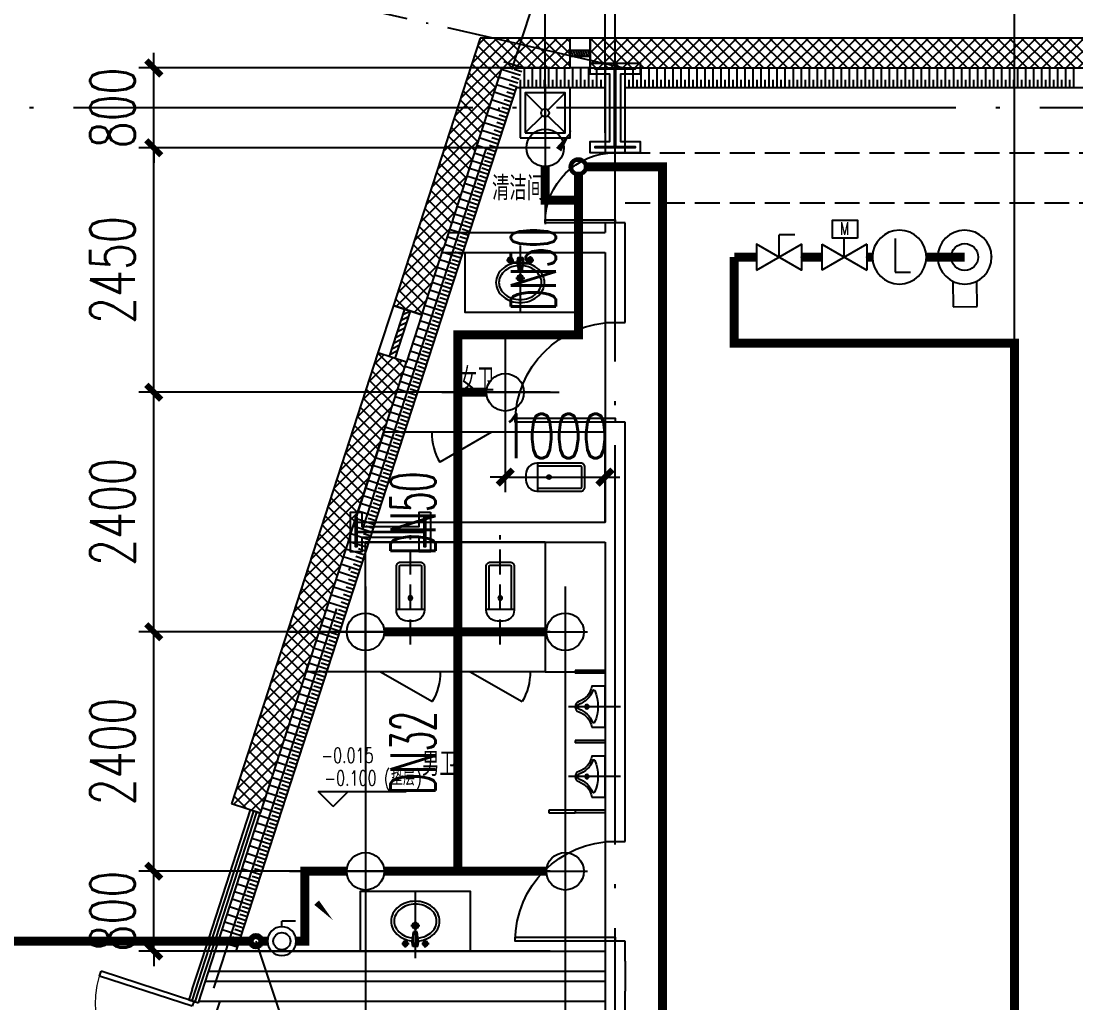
# Model space of a CAD drawing. Extents: x -452079 to 117456, y 3902 to 836955.
# Drawn here: x -300841 to -290276, y 485564 to 495403 of the extents above; entities that cross this region are included whole.
import ezdxf
from ezdxf.enums import TextEntityAlignment as Align

# ---------------------------------------------------------------- set-up
doc = ezdxf.new("R2010")
doc.units = 0
doc.header["$LTSCALE"] = 1000
doc.header["$MEASUREMENT"] = 0
for name, pattern in [('10平面$1$DOTE', [2.42, 2, -0.2, 0.02, -0.2]), ('CONTINOUS', [0]), ('DASH', [0.35, 0.25, -0.1]), ('DOTE', [2.42, 2, -0.2, 0.02, -0.2]), ('DOTE_30', [0.726, 0.6, -0.06, 0.006, -0.06])]:
    doc.linetypes.add(name, pattern=pattern)
for name, color, linetype in [('0-辅助线', 1, 'Continuous'), ('10平面$1$A-AXIS-DOTE', 14, '10平面$1$DOTE'), ('99平面图例外参$0$A-HATCH-2', 251, 'Continuous'), ('A-AXIS-DOTE', 14, 'DOTE'), ('A-HATCH-2', 251, 'Continuous'), ('A-LIN-V', 9, 'Continuous'), ('A-WC', 223, 'Continuous'), ('A-WINDOW', 140, 'Continuous'), ('A-彩色打印层', 12, 'Continuous'), ('A-防火门窗', 1, 'Continuous'), ('AS-COLN', 6, 'Continuous'), ('AS-WALL', 40, 'Continuous'), ('DIM_SYMB', 3, 'Continuous'), ('DIM_喷淋', 6, 'Continuous'), ('DIM_雨水', 4, 'Continuous'), ('FM_ZF中水', 2, 'Continuous'), ('FM_ZF喷淋', 6, 'Continuous'), ('FM_ZF雨水', 4, 'Continuous'), ('PUB_HATCH', 8, 'Continuous'), ('PUB_TEXT', 7, 'Continuous'), ('SB_ZF喷头', 7, 'Continuous'), ('TEXT_喷淋', 6, 'Continuous'), ('TWT_DIM', 3, 'Continuous'), ('WALL', 2, 'Continuous'), ('建-墙-幕', 4, 'Continuous'), ('建-房间', 7, 'Continuous'), ('建-标高', 3, 'Continuous'), ('建-门', 4, 'Continuous')]:
    doc.layers.add(name, color=color, linetype=linetype)
for name, color, linetype, lineweight in [('Gps-ZF喷淋', 6, 'TG_ZP', 60), ('Gps-ZF喷淋中', 6, 'TG_ZP2', 60), ('Gps-ZF雨水', 4, 'DOTE_30', 60), ('LG-ZF喷淋中', 6, 'Continuous', 60), ('LG-ZF雨水', 4, 'Continuous', 60)]:
    doc.layers.add(name, color=color, linetype=linetype, lineweight=lineweight)
doc.styles.add('_TCH_DIM_T3', font='SIMPLEX', dxfattribs={"width": 0.705882, "bigfont": 'GBCBIG'})
doc.styles.add('_TCH_SPACE', font='SIMPLEX', dxfattribs={"height": 5, "bigfont": 'GBCBIG'})
doc.styles.add('_TWT_PIPEDN', font='SIMPLEX', dxfattribs={"width": 0.65, "height": 3.5, "bigfont": 'HZTXT'})
doc.styles.add('A-STANDARD', font='SIMPLEX', dxfattribs={"bigfont": 'GBCBIG'})
doc.styles.add('HZ', font='SIMPLEX', dxfattribs={"bigfont": 'HZTXT'})
doc.styles.add('TG_LINETYPE', font='SIMPLEX', dxfattribs={"width": 0.8, "height": 3.5, "bigfont": 'HZTXT'})
doc.linetypes.add('TG_ZP', pattern='A,3,-0.6,["ZP",TG_LINETYPE,S=0.1,R=0,X=-0.52,Y=-0.15],0', length=3.6)
doc.linetypes.add('TG_ZP2', pattern='A,4,-0.6,["ZP2",TG_LINETYPE,S=0.1,R=0,X=-0.52,Y=-0.15],0', length=4.6)
doc.dimstyles.new('_TCH_ARCH&&150', dxfattribs={"dimtxt": 446.25, "dimasz": 150, "dimexe": 150, "dimexo": 150, "dimgap": 189.375, "dimtad": 1, "dimdec": 0, "dimzin": 0, "dimdsep": 46, "dimtxsty": '_TCH_DIM_T3', "dimblk": 'ARCHTICK', "dimcen": 0.09, "dimclrt": 7, "dimazin": 2, "dimtfac": 1, "dimtdec": 0, "dimtix": 1, "dimtmove": 2, "dimatfit": 3, "dimfxl": 0, "dimtolj": 1, "dimtzin": 0, "dimarcsym": 0})
pattern_1 = [(45, (321432.36, -540023.96), (-60.000061, 60.000061), []), (135, (321432.36, -540023.96), (-60.000061, -60.000061), [])]

# ---------------------------------------------------------------- blocks, each defined once
blk = doc.blocks.new('$VALVE$00000751')
for p, q in [((-53.2, -107.6), (-53.2, -220.6)), ((53.2, -220.6), (53.2, -107.6)), ((-53.2, -220.6), (53.2, -220.6))]:
    blk.add_line(p, q)
blk.add_lwpolyline([(-120, 0, 1), (120, 0, 1), (-120, 0, 1.76642)], format="xyb")
blk.add_circle((0, 0), 60)
for p in [(-120, 0), (120, 0)]:
    blk.add_point(p)
blk = doc.blocks.new('$VALVE$00000558')
for p, q in [((-125, 72.1), (125, -72.1)), ((125, 72.1), (-125, -72.1)), ((-125, 72.1), (-125, -72.1)), ((0, 0), (0, 103.8)), ((125, 72.1), (125, -72.1))]:
    blk.add_line(p, q)
blk.add_lwpolyline([(73.2, 105.7), (-66.2, 105.7), (-66.2, 206.4), (73.2, 206.4)], close=True)
for p in [(-125, 0), (125, 0)]:
    blk.add_point(p)
at = {"style": 'HZ', "width": 0.948502}
blk.add_text('M', height=69.3, dxfattribs=at).set_placement((-24.4, 124.8), (25.7, 124.8), align=Align.FIT)
blk = doc.blocks.new('$VALVE$00000531')
at = {"color": 7}
for p, q in [((-23.4, 104.4), (-23.4, -83.4)), ((-23.4, -83.4), (61.1, -83.4))]:
    blk.add_line(p, q, dxfattribs=at)
blk.add_lwpolyline([(-150, 0, 1), (150, 0, 1), (-150, 0, 0.808179)], format="xyb")
for p in [(-150, 0), (150, 0)]:
    blk.add_point(p)
blk = doc.blocks.new('$VALVE$00000437')
for p in [(0, 0), (87, 124.3)]:
    blk.add_line(p, (0, 124.3))
blk.add_lwpolyline([(-125.2, -72.3), (125.2, 72.3), (125.2, -72.3), (-125.2, 72.3)], close=True)
for p in [(-125.2, 0), (125.2, 0)]:
    blk.add_point(p)
blk = doc.blocks.new('A$C089F5A68')
at = {"layer": 'Gps-ZF喷淋', "linetype": 'TG_ZP', "const_width": 90}
for points in [[(0, 497), (224, 497)], [(675, 497), (877, 497)], [(1327, 497), (1384, 497)], [(1924, 497), (2308, 497)]]:
    blk.add_lwpolyline(points, dxfattribs=at)
at = {"layer": 'FM_ZF中水', "xscale": -2.25, "yscale": -2.25, "zscale": 2.25, "rotation": 180.437234267963}
blk.add_blockref('$VALVE$00000751', (2308, 497), dxfattribs=at)
at = {"layer": 'FM_ZF喷淋', "xscale": 1.8, "yscale": 1.8, "zscale": 1.8}
for name, p in [('$VALVE$00000558', (1102, 497)), ('$VALVE$00000531', (1654, 497)), ('$VALVE$00000437', (449, 497))]:
    blk.add_blockref(name, p, dxfattribs=at)
blk = doc.blocks.new('厕卫')
at = {"layer": 'A-AXIS-DOTE', "color": 8, "linetype": 'DASH'}
blk.add_line((50, -823), (50, 272), dxfattribs=at)
at = {"layer": 'A-WC'}
for p, q in [((-60, -40), (-60, -470)), ((150, -30), (-50, -30)), ((160, -470), (160, -40)), ((190, -470), (-90, -470)), ((350, -1097), (-170, -1397))]:
    blk.add_line(p, q, dxfattribs=at)
blk.add_lwpolyline([(-400, 203), (-400, -1097), (500, -1097), (500, 203)], close=True, dxfattribs=at)
blk.add_lwpolyline([(190, -40, 0.414214), (150, 0), (-50, 0, 0.414214), (-90, -40), (-90, -480, 0.414214), (20, -590), (80, -590, 0.414214), (190, -480)], format="xyb", close=True, dxfattribs=at)
blk.add_circle((50, -359), 20, dxfattribs=at)
for centre, radius, start, end in [((-50, -40), 10, 90, 180), ((150, -40), 10, 0, 90), ((350, -1097), 600, 180, 209.9999)]:
    blk.add_arc(centre, radius, start, end, dxfattribs=at)
for p in [(50, 0), (50, -359)]:
    blk.add_point(p, dxfattribs=at)
blk = doc.blocks.new('A$C34D37DA4')
at = {"ltscale": 0.5}
for points in [[(-250, -108), (250, -108), (250, 392), (-250, 392)], [(-200, -58), (200, -58), (200, 342), (-200, 342)]]:
    blk.add_lwpolyline(points, close=True, dxfattribs=at)
for points in [[(-200, 342), (-28, 171)], [(28, 171), (200, 342)], [(-200, -58), (-28, 114)], [(28, 114), (200, -58)]]:
    blk.add_lwpolyline(points, dxfattribs=at)
blk.add_circle((0, 142), 40, dxfattribs=at)
at = {"layer": 'A-AXIS-DOTE', "color": 8}
blk.add_lwpolyline([(0, 427), (0, -333)], dxfattribs=at)
blk = doc.blocks.new('4324324')
at = {"layer": 'A-HATCH-2', "color": 8, "linetype": 'DASH'}
for p, q in [((-294754, 620270), (-135554, 620270)), ((-294754, 619770), (-135554, 619770))]:
    blk.add_line(p, q, dxfattribs=at)
blk = doc.blocks.new('w42343243')
at = {"layer": 'A-HATCH-2', "color": 2}
blk.add_lwpolyline([(-165104, 621070), (-164604, 621070), (-164604, 620958), (-164800, 620958), (-164800, 620282), (-164604, 620282), (-164604, 620170), (-165104, 620170), (-165104, 620282), (-164908, 620282), (-164908, 620958), (-165104, 620958)], close=True, dxfattribs=at)
at = {"layer": 'AS-COLN', "color": 8}
blk.add_lwpolyline([(-165054, 621020), (-164654, 621020), (-164654, 621008), (-164850, 621008), (-164850, 620232), (-164654, 620232), (-164654, 620220), (-165054, 620220), (-165054, 620232), (-164858, 620232), (-164858, 621008), (-165054, 621008)], close=True, dxfattribs=at)
blk = doc.blocks.new('nt66')
at = {"layer": 'A-HATCH-2', "color": 2}
blk.add_lwpolyline([(-195840, 766870), (-195440, 766870), (-195440, 766758), (-195586, 766758), (-195586, 766182), (-195440, 766182), (-195440, 766070), (-195840, 766070), (-195840, 766182), (-195694, 766182), (-195694, 766758), (-195840, 766758)], close=True, dxfattribs=at)
at = {"layer": 'AS-COLN', "color": 8}
blk.add_lwpolyline([(-195790, 766820), (-195490, 766820), (-195490, 766808), (-195636, 766808), (-195636, 766132), (-195490, 766132), (-195490, 766120), (-195790, 766120), (-195790, 766132), (-195644, 766132), (-195644, 766808), (-195790, 766808)], close=True, dxfattribs=at)
blk = doc.blocks.new('42343')
at = {"rotation": 270}
blk.add_blockref('nt66', (-1063574, 420830), dxfattribs=at)
at = {"layer": 'A-WINDOW'}
blk.add_blockref('w42343243', (-130000, 100), dxfattribs=at)
blk = doc.blocks.new('$lvtry$00000224')
at = {"color": 0}
for p, q in [((-363, 0), (-363, -300)), ((-338, 0), (-363, 0)), ((-338, 0), (-338, -300)), ((337, 0), (337, -300)), ((362, 0), (337, 0)), ((362, 0), (362, -300)), ((-338, -300), (-363, -300)), ((362, -300), (337, -300))]:
    blk.add_line(p, q, dxfattribs=at)
at = {"color": 0, "elevation": 0}
blk.add_lwpolyline([(-205, -131), (-205, 0), (205, 0), (205, -131, 0.268068), (51, -263, -0.317765), (0, -300, -0.317765), (-51, -263, 0.268068)], format="xyb", close=True, dxfattribs=at)
at = {"color": 0}
blk.add_circle((0, -182, 0), 20, dxfattribs=at)
for centre, radius, start, end in [((5, -466, 0), 395, 66.6675, 114.1084), ((158, -113, 0), 10, 290.4941, 66.6675), ((-152, -115, 0), 10, 114.1084, 248.1394), ((-243, -341, 0), 233, 19.2639, 68.1394), ((243, -341, 0), 233, 110.4941, 160.7361), ((0, -256, 0), 24, 199.2639, 269.4998), ((0, -256, 0), 24, 270.5002, 340.7361)]:
    blk.add_arc(centre, radius, start, end, dxfattribs=at)
blk.add_point((0, -182, 0), dxfattribs=at)
at = {"layer": 'A-AXIS-DOTE', "color": 8}
blk.add_lwpolyline([(0, 153), (0, -367)], dxfattribs=at)
blk = doc.blocks.new('小便器')
at = {"layer": 'A-WC', "xscale": -1, "rotation": 89.99999999999999}
blk.add_blockref('$lvtry$00000224', (2044606, 1695654), dxfattribs=at)
blk = doc.blocks.new('343243')
at = {"layer": '10平面$1$A-AXIS-DOTE', "color": 8}
blk.add_lwpolyline([(-137039, 783550), (-137039, 784210)], dxfattribs=at)
at = {"layer": 'A-WC'}
for p, q in [((-137084, 783875), (-136994, 783875)), ((-137039, 783830), (-137039, 783920)), ((-137139, 783657), (-137139, 783731)), ((-137071, 783707), (-137056, 783814)), ((-137064, 783668), (-137056, 783814)), ((-137056, 783814), (-137022, 783814)), ((-137056, 783804), (-137022, 783804)), ((-137014, 783668), (-137022, 783814)), ((-137008, 783707), (-137022, 783814)), ((-136939, 783657), (-136939, 783731)), ((-137176, 783694), (-137103, 783694)), ((-137064, 783668), (-137071, 783707)), ((-137064, 783668), (-137014, 783668)), ((-137063, 783687), (-137015, 783687)), ((-137014, 783668), (-137008, 783707)), ((-136976, 783694), (-136903, 783694))]:
    blk.add_line(p, q, dxfattribs=at)
for points in [[(-137069, 783721, -0.055034), (-137132, 783735, -0.088849), (-137208, 783776, -0.104988), (-137263, 783843, -0.12017), (-137282, 783920, -0.12017), (-137263, 783997, -0.104988), (-137208, 784064, -0.088849), (-137132, 784105, -0.080052), (-137039, 784120, -0.080052)], [(-137065, 783751, -0.056066), (-137123, 783763, -0.088849), (-137190, 783800, -0.104988), (-137237, 783857, -0.12017), (-137252, 783920, -0.12017), (-137237, 783983, -0.104988), (-137190, 784040, -0.088849), (-137123, 784077, -0.080052), (-137039, 784090, -0.080052)], [(-137039, 784120, -0.080052), (-136946, 784105, -0.088849), (-136870, 784064, -0.104988), (-136815, 783997, -0.12017), (-136796, 783920, -0.12017), (-136815, 783843, -0.104988), (-136870, 783776, -0.088849), (-136946, 783735, -0.055034), (-137010, 783721, -0.080052)], [(-137039, 784090, -0.080052), (-136956, 784077, -0.088849), (-136889, 784040, -0.104988), (-136842, 783983, -0.12017), (-136826, 783920, -0.12017), (-136842, 783857, -0.104988), (-136889, 783800, -0.088849), (-136956, 783763, -0.056066), (-137014, 783751, -0.080052)]]:
    blk.add_lwpolyline(points, format="xyb", dxfattribs=at)
for centre, radius in [((-137039, 783875), 30), ((-137039, 783875), 20), ((-137139, 783694), 25), ((-137139, 783694), 15), ((-136939, 783694), 25), ((-136939, 783694), 15)]:
    blk.add_circle(centre, radius, dxfattribs=at)
for centre, start, end in [((-137040, 783695), 80.5252, 279.4748), ((-137038, 783695), 260.5252, 99.4748)]:
    blk.add_arc(centre, 7.19, start, end, dxfattribs=at)
blk = doc.blocks.new('99平面图例外参$0$$LinePat$填挖边坡')
at = {"color": 8}
for p, q in [((0, 0), (0, -1500)), ((300, 0), (300, -600))]:
    blk.add_line(p, q, dxfattribs=at)
blk = doc.blocks.new('*U67')
at = {"color": 0}
blk.add_lwpolyline([(500, 0), (500, 1000), (460, 1000), (460, 0)], close=True, dxfattribs=at)
blk.add_arc((500, 0), 1000, 90, 180, dxfattribs=at)
blk = doc.blocks.new('*U66')
at = {"color": 0, "xscale": 0.001, "yscale": 0.001, "zscale": 0.001}
blk.add_blockref('*U67', (0, 0), dxfattribs=at)
blk = doc.blocks.new('10平面$0$$DorLib2D$00000002')
for p, q in [((-0.5, 0), (-0.5, 0.4875)), ((-0.475, 0.4875), (-0.5, 0.4875)), ((-0.475, 0), (-0.475, 0.4875)), ((0.475, 0), (0.475, 0.4875)), ((0.475, 0.4875), (0.5, 0.4875)), ((0.5, 0), (0.5, 0.4875)), ((-0.5, 0), (-0.475, 0)), ((0.5, 0), (0.475, 0))]:
    blk.add_line(p, q)
at = {"lineweight": 13}
for centre, start, end in [((-0.4875, 0), 0, 88.5307), ((0.4875, 0), 91.4693, 180)]:
    blk.add_arc(centre, 0.4875, start, end, dxfattribs=at)
blk = doc.blocks.new('*U69')
at = {"color": 0}
for p, q in [((-250, 150), (250, 150)), ((250, 30), (-250, 30)), ((-250, -30), (-190, 30)), ((-190, -30), (-130, 30)), ((-130, -30), (-70, 30)), ((-70, -30), (-10, 30)), ((-10, -30), (50, 30)), ((50, -30), (110, 30)), ((110, -30), (170, 30)), ((170, -30), (230, 30)), ((250, -30), (-250, -30)), ((-250, -150), (250, -150))]:
    blk.add_line(p, q, dxfattribs=at)
for points in [[(-250, -150), (-250, 150)], [(250, -150), (250, 150)]]:
    blk.add_lwpolyline(points, dxfattribs=at)
blk = doc.blocks.new('*U68')
at = {"color": 0, "xscale": 0.001999999996058992, "yscale": 0.003333333333333334, "zscale": 0.001999999996058992}
blk.add_blockref('*U69', (0, 0), dxfattribs=at)
blk = doc.blocks.new('A$C515E426B')
at = {"layer": 'PUB_HATCH'}
h = blk.add_hatch(dxfattribs=at)
h.set_pattern_fill('多孔材料', color=256, scale=30, style=0)
h.set_pattern_definition(pattern_1)
h.paths.add_polyline_path([(25385.4, 81096.1), (25167.3, 81396.1), (24517.2, 79392.3), (24802.5, 79299.7)])
h = blk.add_hatch(dxfattribs=at)
h.set_pattern_fill('多孔材料', color=256, scale=30, style=0)
h.set_pattern_definition(pattern_1)
h.paths.add_polyline_path([(25385.4, 81096.1), (26068.2, 81096.1), (26068.2, 81396.1), (25167.3, 81396.1)])
h = blk.add_hatch(dxfattribs=at)
h.set_pattern_fill('多孔材料', color=256, scale=30, style=0)
h.set_pattern_definition(pattern_1)
h.paths.add_polyline_path([(40218.2, 81396.1), (26268.2, 81396.1), (26268.2, 81096.1), (39918.2, 81096.1)])
h = blk.add_hatch(dxfattribs=at)
h.set_pattern_fill('多孔材料', color=256, scale=30, style=0)
h.set_pattern_definition(pattern_1)
h.paths.add_polyline_path([(24517.2, 79392.3), (24297.7, 78716.1), (24583.1, 78623.5), (24802.5, 79299.7)])
h = blk.add_hatch(dxfattribs=at)
h.set_pattern_fill('多孔材料', color=256, scale=30, style=0)
h.set_pattern_definition(pattern_1)
h.paths.add_polyline_path([(23861.6, 76399.7), (24428.8, 78147.9), (24143.4, 78240.5), (23576.2, 76492.3)])
h = blk.add_hatch(dxfattribs=at)
h.set_pattern_fill('多孔材料', color=256, scale=30, style=0)
h.set_pattern_definition(pattern_1)
h.paths.add_polyline_path([(23861.6, 76399.7), (23576.2, 76492.3), (22677.5, 73722.4), (22962.8, 73629.8)])
at = {"layer": 'A-AXIS-DOTE', "color": 8, "ltscale": 2}
for p, q in [((26518.2, 716), (26518.2, 86200)), ((30518.2, 716), (30518.2, 86196)), ((199332.4, 80696), (3362.4, 80696))]:
    blk.add_line(p, q, dxfattribs=at)
at = {"layer": 'A-AXIS-DOTE', "color": 8}
blk.add_line((13043.3, 84186.1), (26618.2, 81096), dxfattribs=at)
at = {"layer": 'A-AXIS-DOTE', "linetype": 'DASH'}
blk.add_line((25392.3, 76996), (26487.3, 76996), dxfattribs=at)
at = {"layer": 'A-AXIS-DOTE', "color": 8, "ltscale": 2}
blk.add_lwpolyline([(6067.3, 21233.2), (27711.2, 87940.5)], dxfattribs=at)
at = {"layer": 'A-LIN-V'}
for p, q in [((22724.1, 72246), (25530.7, 80896.1)), ((26418.2, 80896.1), (25530.7, 80896.1)), ((39464.2, 80896.1), (26618.2, 80896.1))]:
    blk.add_line(p, q, dxfattribs=at)
at = {"layer": 'A-WC'}
for p, q in [((25282.4, 77446), (24762.7, 77146)), ((25745.8, 76856.3), (25745.8, 77135.8)), ((26175.4, 77105.8), (25745.8, 77105.8)), ((26185.4, 76896.3), (26185.4, 77095.8)), ((25745.8, 76886.3), (26175.4, 76886.3)), ((24054.4, 75046), (23422.3, 75046)), ((25818.2, 75046), (26418.2, 75046)), ((26118.2, 73658.5), (25854.4, 73658.5)), ((25854.4, 73658.5), (25854.4, 73648.5)), ((25854.4, 73648.5), (25854.4, 73638.5)), ((25854.4, 73638.5), (25854.4, 73633.5)), ((25854.4, 73633.5), (26118.2, 73633.5))]:
    blk.add_line(p, q, dxfattribs=at)
for points in [[(25018.2, 79246), (26118.2, 79246), (26118.2, 78646), (25018.2, 78646), (25018.2, 79246)], [(25068.2, 72246), (23968.2, 72246), (23968.2, 72846), (25068.2, 72846), (25068.2, 72246)]]:
    blk.add_lwpolyline(points, dxfattribs=at)
blk.add_lwpolyline([(26418.2, 77446), (24201, 77446), (23909, 76546), (26418.2, 76546)], close=True, dxfattribs=at)
blk.add_lwpolyline([(26175.4, 76856.3, 0.4142136), (26215.4, 76896.3), (26215.4, 77095.8, 0.4142136), (26175.4, 77135.8), (25735.8, 77135.8, 0.4142136), (25625.8, 77025.8), (25625.8, 76966.3, 0.4142136), (25735.8, 76856.3)], format="xyb", close=True, dxfattribs=at)
blk.add_circle((25856.8, 76996), 20, dxfattribs=at)
for centre, radius, start, end in [((25282.4, 77446), 600, 180, 209.99988), ((26175.4, 77095.8), 10, 0, 90), ((26175.4, 76896.3), 10, 270, 0)]:
    blk.add_arc(centre, radius, start, end, dxfattribs=at)
for p in [(25856.8, 76996), (26215.4, 76996)]:
    blk.add_point(p, dxfattribs=at)
at = {"layer": 'A-彩色打印层'}
for p, q in [((23412.2, 75014.8), (23448.7, 75127.2)), ((21918.4, 69762.8), (22561.9, 71746))]:
    blk.add_line(p, q, dxfattribs=at)
at = {"layer": 'AS-WALL'}
for p, q in [((25167.3, 81396.1), (24517.2, 79392.3)), ((26068.2, 81396.1), (25167.3, 81396.1)), ((26068.2, 81096.1), (26068.2, 81396.1)), ((40218.2, 81396.1), (26268.2, 81396.1)), ((26268.2, 81396.1), (26268.2, 81096.1)), ((25385.4, 81096.1), (24802.5, 79299.7)), ((25385.4, 81096.1), (26068.2, 81096.1)), ((26268.2, 81096.1), (39918.2, 81096.1)), ((26418.2, 81096), (26418.2, 80246)), ((26618.2, 81096), (26418.2, 81096)), ((26618.2, 80246), (26618.2, 81096)), ((26418.2, 80246), (26618.2, 80246)), ((26618.2, 79546), (26418.2, 79546)), ((26418.2, 79546), (26418.2, 79446)), ((26618.2, 79346), (26618.2, 79546)), ((24517.2, 79392.3), (24297.7, 78716.1)), ((24850, 79446), (26418.2, 79446)), ((26618.2, 78546), (26618.2, 79346)), ((24583.1, 78623.5), (24802.5, 79299.7)), ((24785.1, 79246), (26418.2, 79246)), ((26418.2, 79246), (26418.2, 78546)), ((24297.7, 78716.1), (24583.1, 78623.5)), ((26418.2, 78546), (26618.2, 78546)), ((24143.4, 78240.5), (23576.2, 76492.3)), ((24428.8, 78147.9), (24143.4, 78240.5)), ((23861.6, 76399.7), (24428.8, 78147.9)), ((26618.2, 77546), (26418.2, 77546)), ((26418.2, 77546), (26418.2, 76546)), ((26618.2, 76446), (26618.2, 77546)), ((23576.2, 76492.3), (22677.5, 73722.4)), ((23909, 76546), (26418.2, 76546)), ((23861.6, 76399.7), (22962.8, 73629.8)), ((26618.2, 73346), (26618.2, 76446)), ((23844.1, 76346), (26418.2, 76346)), ((26418.2, 76346), (26418.2, 73346)), ((22962.8, 73629.8), (22677.5, 73722.4)), ((26418.2, 73346), (26618.2, 73346)), ((26618.2, 72346), (26418.2, 72346)), ((26418.2, 72346), (26418.2, 72246)), ((26618.2, 72146), (26618.2, 72346)), ((22513.8, 72246), (26418.2, 72246)), ((26618.2, 72146), (26618.2, 71846)), ((22449, 72046), (26418.2, 72046)), ((26418.2, 72046), (26418.2, 71946)), ((22416.5, 71946), (26418.2, 71946)), ((26618.2, 71646), (26618.2, 71846)), ((22351.6, 71746), (26418.2, 71746)), ((26418.2, 71746), (26418.2, 71646))]:
    blk.add_line(p, q, dxfattribs=at)
at = {"layer": 'DIM_SYMB'}
for points in [[(25791.3, 80039.7, 0, 0, 0), (26088.2, 80476, 0, 64, 0), (25953.2, 80277.6, 0, 0, 0)], [(23172.4, 73116, 0, 0, 0), (23692.4, 72556, 0, 64, 0), (23529.1, 72731.9, 0, 0, 0)]]:
    blk.add_lwpolyline(points, format="xyseb", dxfattribs=at)
at = {"layer": '建-墙-幕'}
for p, q in [((22381.3, 72161.5), (22867.7, 73660.6)), ((22413, 72151.2), (22899.4, 73650.3)), ((22444.7, 72140.9), (22931.1, 73640.1)), ((22867.7, 73660.6), (22962.8, 73629.8)), ((22476.4, 72130.6), (22962.8, 73629.8)), ((22283.9, 71861.5), (22381.3, 72161.5)), ((22315.6, 71851.2), (22413, 72151.2)), ((22347.3, 71840.9), (22444.7, 72140.9)), ((22379.1, 71830.6), (22476.4, 72130.6)), ((22283.9, 71861.5), (22250.4, 71758.3)), ((22282.2, 71748), (22315.6, 71851.2)), ((22250.4, 71758.3), (22345.6, 71727.4)), ((22313.9, 71737.7), (22347.3, 71840.9)), ((22345.6, 71727.4), (22379.1, 71830.6))]:
    blk.add_line(p, q, dxfattribs=at)
at = {"layer": '建-标高'}
for p, q in [((23696, 73696), (23546, 73846)), ((23546, 73846), (24426, 73846)), ((23696, 73696), (23846, 73846))]:
    blk.add_line(p, q, dxfattribs=at)
at = {"layer": '建-门'}
for p, q in [((26418.2, 78546), (26418.2, 77546)), ((26418.2, 73346), (26418.2, 72346))]:
    blk.add_line(p, q, dxfattribs=at)
at = {"xscale": -1}
for p in [(24518.2, 76143.3), (25418.2, 76143.3)]:
    blk.add_blockref('厕卫', p, dxfattribs=at)
at = {"rotation": 180.0000000000122}
for p in [(2071024.3, 1770349.6), (2071024.3, 1769649.6)]:
    blk.add_blockref('小便器', p, dxfattribs=at)
at = {"layer": '99平面图例外参$0$A-HATCH-2', "color": 203, "yscale": 0.1333333333333333, "zscale": 0.1333333333333333}
for p, xscale, rotation in [((25595.6, 81096.1), 0.1336816803580045, 252.0237134181385), ((25570.9, 81019.8), 0.1336816803580045, 252.0237134181385), ((25611.4, 80896.1), 0.1344628163811462, 179.9999999990455), ((25692.1, 80896.1), 0.1344628163811462, 179.9999999990455), ((25772.8, 80896.1), 0.1344628163811462, 179.9999999990455), ((25853.4, 80896.1), 0.1344628163811462, 179.9999999990455), ((25934.1, 80896.1), 0.1344628163811462, 179.9999999990455), ((26014.8, 80896.1), 0.1344628163811462, 179.9999999990455), ((26095.5, 80896.1), 0.1344628163811462, 179.9999999990455), ((26176.1, 80896.1), 0.1344628163811462, 179.9999999990455), ((26256.8, 80896.1), 0.1344628163811462, 179.9999999990455), ((26337.5, 80896.1), 0.1344628163811462, 179.9999999990455), ((26418.2, 80896.1), 0.1344628163811462, 179.9999999990455), ((26698.5, 80896.1), 0.1338124999985388, 179.9999999990436), ((26778.8, 80896.1), 0.1338124999985388, 179.9999999990436), ((26859, 80896.1), 0.1338124999985388, 179.9999999990436), ((26939.3, 80896.1), 0.1338124999985388, 179.9999999990436), ((27019.6, 80896.1), 0.1338124999985388, 179.9999999990436), ((27099.9, 80896.1), 0.1338124999985388, 179.9999999990436), ((27180.2, 80896.1), 0.1338124999985388, 179.9999999990436), ((27260.5, 80896.1), 0.1338124999985388, 179.9999999990436), ((27340.8, 80896.1), 0.1338124999985388, 179.9999999990436), ((27421.1, 80896.1), 0.1338124999985388, 179.9999999990436), ((27501.3, 80896.1), 0.1338124999985388, 179.9999999990436), ((27581.6, 80896.1), 0.1338124999985388, 179.9999999990436), ((27661.9, 80896.1), 0.1338124999985388, 179.9999999990436), ((27742.2, 80896.1), 0.1338124999985388, 179.9999999990436), ((27822.5, 80896.1), 0.1338124999985388, 179.9999999990436), ((27902.8, 80896.1), 0.1338124999985388, 179.9999999990436), ((27983.1, 80896.1), 0.1338124999985388, 179.9999999990436), ((28063.4, 80896.1), 0.1338124999985388, 179.9999999990436), ((28143.6, 80896.1), 0.1338124999985388, 179.9999999990436), ((28223.9, 80896.1), 0.1338124999985388, 179.9999999990436), ((28304.2, 80896.1), 0.1338124999985388, 179.9999999990436), ((28384.5, 80896.1), 0.1338124999985388, 179.9999999990436), ((28464.8, 80896.1), 0.1338124999985388, 179.9999999990436), ((28545.1, 80896.1), 0.1338124999985388, 179.9999999990436), ((28625.4, 80896.1), 0.1338124999985388, 179.9999999990436), ((28705.7, 80896.1), 0.1338124999985388, 179.9999999990436), ((28785.9, 80896.1), 0.1338124999985388, 179.9999999990436), ((28866.2, 80896.1), 0.1338124999985388, 179.9999999990436), ((28946.5, 80896.1), 0.1338124999985388, 179.9999999990436), ((29026.8, 80896.1), 0.1338124999985388, 179.9999999990436), ((29107.1, 80896.1), 0.1338124999985388, 179.9999999990436), ((29187.4, 80896.1), 0.1338124999985388, 179.9999999990436), ((29267.7, 80896.1), 0.1338124999985388, 179.9999999990436), ((29348, 80896.1), 0.1338124999985388, 179.9999999990436), ((29428.2, 80896.1), 0.1338124999985388, 179.9999999990436), ((29508.5, 80896.1), 0.1338124999985388, 179.9999999990436), ((29588.8, 80896.1), 0.1338124999985388, 179.9999999990436), ((29669.1, 80896.1), 0.1338124999985388, 179.9999999990436), ((29749.4, 80896.1), 0.1338124999985388, 179.9999999990436), ((29829.7, 80896.1), 0.1338124999985388, 179.9999999990436), ((29910, 80896.1), 0.1338124999985388, 179.9999999990436), ((29990.3, 80896.1), 0.1338124999985388, 179.9999999990436), ((30070.5, 80896.1), 0.1338124999985388, 179.9999999990436), ((30150.8, 80896.1), 0.1338124999985388, 179.9999999990436), ((30231.1, 80896.1), 0.1338124999985388, 179.9999999990436), ((30311.4, 80896.1), 0.1338124999985388, 179.9999999990436), ((30391.7, 80896.1), 0.1338124999985388, 179.9999999990436), ((30472, 80896.1), 0.1338124999985388, 179.9999999990436), ((30552.3, 80896.1), 0.1338124999985388, 179.9999999990436), ((30632.6, 80896.1), 0.1338124999985388, 179.9999999990436), ((30712.8, 80896.1), 0.1338124999985388, 179.9999999990436), ((30793.1, 80896.1), 0.1338124999985388, 179.9999999990436), ((30873.4, 80896.1), 0.1338124999985388, 179.9999999990436), ((30953.7, 80896.1), 0.1338124999985388, 179.9999999990436), ((31034, 80896.1), 0.1338124999985388, 179.9999999990436), ((31114.3, 80896.1), 0.1338124999985388, 179.9999999990436), ((25546.1, 80943.5), 0.1336816803580045, 252.0237134181385), ((25496.6, 80790.9), 0.1336816803580045, 252.0237134181385), ((25521.4, 80867.2), 0.1336816803580045, 252.0237134181385), ((25471.8, 80714.6), 0.1336816803580045, 252.0237134181385), ((25422.3, 80562), 0.1336816803580045, 252.0237134181385), ((25447.1, 80638.3), 0.1336816803580045, 252.0237134181385), ((25397.6, 80485.7), 0.1336816803580045, 252.0237134181385), ((25372.8, 80409.4), 0.1336816803580045, 252.0237134181385), ((25323.3, 80256.9), 0.1336816803580045, 252.0237134181385), ((25348.1, 80333.2), 0.1336816803580045, 252.0237134181385), ((25298.6, 80180.6), 0.1336816803580045, 252.0237134181385), ((25249.1, 80028), 0.1336816803580045, 252.0237134181385), ((25273.8, 80104.3), 0.1336816803580045, 252.0237134181385), ((25224.3, 79951.7), 0.1336816803580045, 252.0237134181385), ((25199.5, 79875.4), 0.1336816803580045, 252.0237134181385), ((25150, 79722.8), 0.1336816803580045, 252.0237134181385), ((25174.8, 79799.1), 0.1336816803580045, 252.0237134181385), ((25125.3, 79646.5), 0.1336816803580045, 252.0237134181385), ((25100.5, 79570.2), 0.1336816803580045, 252.0237134181385), ((25051, 79417.6), 0.1336816803580045, 252.0237134181385), ((25075.8, 79493.9), 0.1336816803580045, 252.0237134181385), ((25026.3, 79341.3), 0.1336816803580045, 252.0237134181385), ((24976.8, 79188.8), 0.1336816803580045, 252.0237134181385), ((25001.5, 79265), 0.1336816803580045, 252.0237134181385), ((24952, 79112.5), 0.1336816803580045, 252.0237134181385), ((24927.2, 79036.2), 0.1336816803580045, 252.0237134181385), ((24877.7, 78883.6), 0.1336816803580045, 252.0237134181385), ((24902.5, 78959.9), 0.1336816803580045, 252.0237134181385), ((24853, 78807.3), 0.1336816803580045, 252.0237134181385), ((24803.5, 78654.7), 0.1336816803580045, 252.0237134181385), ((24828.2, 78731), 0.1336816803580045, 252.0237134181385), ((24778.7, 78578.4), 0.1336816803580045, 252.0237134181385), ((24754, 78502.1), 0.1336816803580045, 252.0237134181385), ((24704.5, 78349.5), 0.1336816803580045, 252.0237134181385), ((24729.2, 78425.8), 0.1336816803580045, 252.0237134181385), ((24679.7, 78273.2), 0.1336816803580045, 252.0237134181385), ((24655, 78196.9), 0.1336816803580045, 252.0237134181385), ((24605.4, 78044.3), 0.1336816803580045, 252.0237134181385), ((24630.2, 78120.6), 0.1336816803580045, 252.0237134181385), ((24580.7, 77968.1), 0.1336816803580045, 252.0237134181385), ((24531.2, 77815.5), 0.1336816803580045, 252.0237134181385), ((24555.9, 77891.8), 0.1336816803580045, 252.0237134181385), ((24506.4, 77739.2), 0.1336816803580045, 252.0237134181385), ((24481.7, 77662.9), 0.1336816803580045, 252.0237134181385), ((24432.2, 77510.3), 0.1336816803580045, 252.0237134181385), ((24456.9, 77586.6), 0.1336816803580045, 252.0237134181385), ((24407.4, 77434), 0.1336816803580045, 252.0237134181385), ((24357.9, 77281.4), 0.1336816803580045, 252.0237134181385), ((24382.7, 77357.7), 0.1336816803580045, 252.0237134181385), ((24333.1, 77205.1), 0.1336816803580045, 252.0237134181385), ((24308.4, 77128.8), 0.1336816803580045, 252.0237134181385), ((24258.9, 76976.2), 0.1336816803580045, 252.0237134181385), ((24283.6, 77052.5), 0.1336816803580045, 252.0237134181385), ((24234.1, 76899.9), 0.1336816803580045, 252.0237134181385), ((24209.4, 76823.7), 0.1336816803580045, 252.0237134181385), ((24159.9, 76671.1), 0.1336816803580045, 252.0237134181385), ((24184.6, 76747.4), 0.1336816803580045, 252.0237134181385), ((24135.1, 76594.8), 0.1336816803580045, 252.0237134181385), ((24085.6, 76442.2), 0.1336816803580045, 252.0237134181385), ((24110.4, 76518.5), 0.1336816803580045, 252.0237134181385), ((24060.8, 76365.9), 0.1336816803580045, 252.0237134181385), ((24036.1, 76289.6), 0.1336816803580045, 252.0237134181385), ((23986.6, 76137), 0.1336816803580045, 252.0237134181385), ((24011.3, 76213.3), 0.1336816803580045, 252.0237134181385), ((23961.8, 76060.7), 0.1336816803580045, 252.0237134181385), ((23912.3, 75908.1), 0.1336816803580045, 252.0237134181385), ((23937.1, 75984.4), 0.1336816803580045, 252.0237134181385), ((23887.6, 75831.8), 0.1336816803580045, 252.0237134181385), ((23862.8, 75755.5), 0.1336816803580045, 252.0237134181385), ((23813.3, 75603), 0.1336816803580045, 252.0237134181385), ((23838.1, 75679.2), 0.1336816803580045, 252.0237134181385), ((23788.5, 75526.7), 0.1336816803580045, 252.0237134181385), ((23739, 75374.1), 0.1336816803580045, 252.0237134181385), ((23763.8, 75450.4), 0.1336816803580045, 252.0237134181385), ((23714.3, 75297.8), 0.1336816803580045, 252.0237134181385), ((23689.5, 75221.5), 0.1336816803580045, 252.0237134181385), ((23640, 75068.9), 0.1336816803580045, 252.0237134181385), ((23664.8, 75145.2), 0.1336816803580045, 252.0237134181385), ((23615.3, 74992.6), 0.1336816803580045, 252.0237134181385), ((23590.5, 74916.3), 0.1336816803580045, 252.0237134181385), ((23541, 74763.7), 0.1336816803580045, 252.0237134181385), ((23565.8, 74840), 0.1336816803580045, 252.0237134181385), ((23516.2, 74687.4), 0.1336816803580045, 252.0237134181385), ((23466.7, 74534.8), 0.1336816803580045, 252.0237134181385), ((23491.5, 74611.1), 0.1336816803580045, 252.0237134181385), ((23442, 74458.6), 0.1336816803580045, 252.0237134181385), ((23417.2, 74382.3), 0.1336816803580045, 252.0237134181385), ((23367.7, 74229.7), 0.1336816803580045, 252.0237134181385), ((23392.5, 74306), 0.1336816803580045, 252.0237134181385), ((23343, 74153.4), 0.1336816803580045, 252.0237134181385), ((23293.5, 74000.8), 0.1336816803580045, 252.0237134181385), ((23318.2, 74077.1), 0.1336816803580045, 252.0237134181385), ((23268.7, 73924.5), 0.1336816803580045, 252.0237134181385), ((23244, 73848.2), 0.1336816803580045, 252.0237134181385), ((23194.4, 73695.6), 0.1336816803580045, 252.0237134181385), ((23219.2, 73771.9), 0.1336816803580045, 252.0237134181385), ((23169.7, 73619.3), 0.1336816803580045, 252.0237134181385), ((23144.9, 73543), 0.1336816803580045, 252.0237134181385), ((23095.4, 73390.4), 0.1336816803580045, 252.0237134181385), ((23120.2, 73466.7), 0.1336816803580045, 252.0237134181385), ((23070.7, 73314.1), 0.1336816803580045, 252.0237134181385), ((23021.2, 73161.6), 0.1336816803580045, 252.0237134181385), ((23045.9, 73237.9), 0.1336816803580045, 252.0237134181385), ((22996.4, 73085.3), 0.1336816803580045, 252.0237134181385), ((22971.7, 73009), 0.1336816803580045, 252.0237134181385), ((22922.1, 72856.4), 0.1336816803580045, 252.0237134181385), ((22946.9, 72932.7), 0.1336816803580045, 252.0237134181385), ((22897.4, 72780.1), 0.1336816803580045, 252.0237134181385), ((22847.9, 72627.5), 0.1336816803580045, 252.0237134181385), ((22872.6, 72703.8), 0.1336816803580045, 252.0237134181385), ((22823.1, 72551.2), 0.1336816803580045, 252.0237134181385), ((22798.4, 72474.9), 0.1336816803580045, 252.0237134181385), ((22748.9, 72322.3), 0.1336816803580045, 252.0237134181385), ((22773.6, 72398.6), 0.1336816803580045, 252.0237134181385)]:
    blk.add_blockref('99平面图例外参$0$$LinePat$填挖边坡', p, dxfattribs=dict(at, xscale=xscale, rotation=rotation))
at = {"layer": 'A-WC'}
blk.add_blockref('A$C34D37DA4', (25818.2, 80503.8), dxfattribs=at)
at = {"layer": 'A-WINDOW', "yscale": -300, "zscale": 300}
for p, xscale, rotation in [((26168.2, 81246.1), 200, 180.0000000003007), ((24363.3, 78432), 500.0000009852519, 252.0237134181314)]:
    blk.add_blockref('*U68', p, dxfattribs=dict(at, xscale=xscale, rotation=rotation))
at = {"layer": 'A-WINDOW'}
for name in ['42343', '4324324']:
    blk.add_blockref(name, (321372.4, -540024), dxfattribs=at)
at = {"layer": 'A-WINDOW', "xscale": -1}
for p, rotation in [((162607.4, 862866), 180), ((-112521, -711374), 359.9999999999804)]:
    blk.add_blockref('343243', p, dxfattribs=dict(at, rotation=rotation))
at = {"layer": 'A-防火门窗', "xscale": -2000, "yscale": 2000, "zscale": 100, "rotation": 72.02371341813782}
blk.add_blockref('10平面$0$$DorLib2D$00000002', (21989.4, 70791.6), dxfattribs=at)
at = {"layer": '建-门', "zscale": 199.9999999999998}
for p, xscale, yscale, rotation in [((26518.2, 79896), 700, -700, 269.9999999977665), ((26518.2, 78046), 1000, -1000, 269.9999999977625), ((26518.2, 72846), 1000, -1000, 269.9999999977616)]:
    blk.add_blockref('*U66', p, dxfattribs=dict(at, xscale=xscale, yscale=yscale, rotation=rotation))
at = {"layer": 'PUB_TEXT', "style": 'A-STANDARD', "width": 0.705882}
for s, height, p in [('-0.015', 148.75, (23577.4, 74133.5)), ('(', 148.8, (24202.4, 73906)), (')', 148.8, (24518.1, 73906)), ('-0.100', 148.75, (23607.4, 73906))]:
    blk.add_text(s, height=height, dxfattribs=at).set_placement(p)
at = {"layer": 'PUB_TEXT', "style": 'A-STANDARD'}
blk.add_text('垫层', height=168.79, dxfattribs=at).set_placement((24272.4, 73906))
at = {"layer": '建-房间', "style": '_TCH_SPACE'}
for s, p in [('清洁间', (25287, 79771)), ('女卫', (24961.5, 77851)), ('男卫', (24585.4, 74001))]:
    blk.add_text(s, height=241.13, dxfattribs=at).set_placement(p)
blk = doc.blocks.new('$TwtSys$00000125')
blk.add_circle((0, 0, 0), 1)
blk = doc.blocks.new('$VALVE$00000524')
for p in [(75.1, 110.7), (0, 80)]:
    blk.add_line(p, (0, 110.7))
blk.add_lwpolyline([(-80, 0, 1), (80, 0, 1), (-80, 0, 0.376185)], format="xyb")
blk.add_circle((0, 0), 48)
for p in [(-80, 0), (80, 0)]:
    blk.add_point(p)
blk = doc.blocks.new('_ArchTick')
at = {"color": 0, "linetype": 'ByBlock', "const_width": 0.4}
blk.add_lwpolyline([(-0.5, -0.5), (0.5, 0.5)], dxfattribs=at)
blk = doc.blocks.new('*D415')
at = {"layer": 'DIM_喷淋', "color": 0, "lineweight": -2, "transparency": 16777216}
for p, q in [((-299512, 494933), (-299512, 495083)), ((-295542, 494933), (-299662, 494933)), ((-299512, 494133), (-299512, 494933)), ((-295542, 494133), (-299662, 494133)), ((-299512, 494133), (-299512, 493983))]:
    blk.add_line(p, q, dxfattribs=at)
at = {"layer": 'DIM_喷淋', "color": 0, "lineweight": -2, "transparency": 16777216, "xscale": 150, "yscale": 150, "zscale": 150}
for p, rotation in [((-299512, 494933), 270), ((-299512, 494133), 90)]:
    blk.add_blockref('_ArchTick', p, dxfattribs=dict(at, rotation=rotation))
at = {"layer": 'DIM_喷淋', "color": 7, "transparency": 16777216, "insert": (-299925, 494533), "char_height": 446.2, "attachment_point": 5, "rotation": 90, "style": '_TCH_DIM_T3'}
blk.add_mtext('\\A1;800', dxfattribs=at)
blk = doc.blocks.new('*D416')
at = {"layer": 'DIM_喷淋', "color": 0, "lineweight": -2, "transparency": 16777216}
for p, q in [((-295542, 494133), (-299662, 494133)), ((-299512, 491683), (-299512, 494133)), ((-295542, 491683), (-299662, 491683))]:
    blk.add_line(p, q, dxfattribs=at)
at = {"layer": 'DIM_喷淋', "color": 0, "lineweight": -2, "transparency": 16777216, "xscale": 150, "yscale": 150, "zscale": 150}
for p, rotation in [((-299512, 494133), 90), ((-299512, 491683), 270)]:
    blk.add_blockref('_ArchTick', p, dxfattribs=dict(at, rotation=rotation))
at = {"layer": 'DIM_喷淋', "color": 7, "transparency": 16777216, "insert": (-299925, 492908), "char_height": 446.2, "attachment_point": 5, "rotation": 90, "style": '_TCH_DIM_T3'}
blk.add_mtext('\\A1;2450', dxfattribs=at)
blk = doc.blocks.new('*D417')
at = {"layer": 'DIM_喷淋', "color": 0, "lineweight": -2, "transparency": 16777216}
for p, q in [((-295542, 491683), (-299662, 491683)), ((-299512, 489283), (-299512, 491683)), ((-295542, 489283), (-299662, 489283))]:
    blk.add_line(p, q, dxfattribs=at)
at = {"layer": 'DIM_喷淋', "color": 0, "lineweight": -2, "transparency": 16777216, "xscale": 150, "yscale": 150, "zscale": 150}
for p, rotation in [((-299512, 491683), 90), ((-299512, 489283), 270)]:
    blk.add_blockref('_ArchTick', p, dxfattribs=dict(at, rotation=rotation))
at = {"layer": 'DIM_喷淋', "color": 7, "transparency": 16777216, "insert": (-299925, 490483), "char_height": 446.2, "attachment_point": 5, "rotation": 90, "style": '_TCH_DIM_T3'}
blk.add_mtext('\\A1;2400', dxfattribs=at)
blk = doc.blocks.new('*D418')
at = {"layer": 'DIM_喷淋', "color": 0, "lineweight": -2, "transparency": 16777216}
for p, q in [((-295542, 489283), (-299662, 489283)), ((-299512, 486883), (-299512, 489283)), ((-295542, 486883), (-299662, 486883))]:
    blk.add_line(p, q, dxfattribs=at)
at = {"layer": 'DIM_喷淋', "color": 0, "lineweight": -2, "transparency": 16777216, "xscale": 150, "yscale": 150, "zscale": 150}
for p, rotation in [((-299512, 489283), 90), ((-299512, 486883), 270)]:
    blk.add_blockref('_ArchTick', p, dxfattribs=dict(at, rotation=rotation))
at = {"layer": 'DIM_喷淋', "color": 7, "transparency": 16777216, "insert": (-299925, 488083), "char_height": 446.2, "attachment_point": 5, "rotation": 90, "style": '_TCH_DIM_T3'}
blk.add_mtext('\\A1;2400', dxfattribs=at)
blk = doc.blocks.new('*D419')
at = {"layer": 'DIM_喷淋', "color": 0, "lineweight": -2, "transparency": 16777216}
for p, q in [((-299512, 486883), (-299512, 487033)), ((-295542, 486883), (-299662, 486883)), ((-299512, 486083), (-299512, 486883)), ((-295542, 486083), (-299662, 486083)), ((-299512, 486083), (-299512, 485933))]:
    blk.add_line(p, q, dxfattribs=at)
at = {"layer": 'DIM_喷淋', "color": 0, "lineweight": -2, "transparency": 16777216, "xscale": 150, "yscale": 150, "zscale": 150}
for p, rotation in [((-299512, 486883), 270), ((-299512, 486083), 90)]:
    blk.add_blockref('_ArchTick', p, dxfattribs=dict(at, rotation=rotation))
at = {"layer": 'DIM_喷淋', "color": 7, "transparency": 16777216, "insert": (-299925, 486483), "char_height": 446.2, "attachment_point": 5, "rotation": 90, "style": '_TCH_DIM_T3'}
blk.add_mtext('\\A1;800', dxfattribs=at)
blk = doc.blocks.new('*D420')
at = {"layer": 'TWT_DIM', "color": 0, "lineweight": -2, "transparency": 16777216}
for p, q in [((-295992, 491533), (-295992, 490683)), ((-294992, 491533), (-294992, 490683)), ((-295992, 490833), (-296142, 490833)), ((-295992, 490833), (-294992, 490833)), ((-294992, 490833), (-294842, 490833))]:
    blk.add_line(p, q, dxfattribs=at)
at = {"layer": 'TWT_DIM', "color": 0, "lineweight": -2, "transparency": 16777216, "xscale": 150, "yscale": 150, "zscale": 150}
blk.add_blockref('_ArchTick', (-295992, 490833), dxfattribs=at)
at = {"layer": 'TWT_DIM', "color": 0, "lineweight": -2, "transparency": 16777216, "xscale": 150, "yscale": 150, "zscale": 150, "rotation": 180}
blk.add_blockref('_ArchTick', (-294992, 490833), dxfattribs=at)
at = {"layer": 'TWT_DIM', "color": 7, "transparency": 16777216, "insert": (-295492, 491245), "char_height": 446.2, "attachment_point": 5, "style": '_TCH_DIM_T3'}
blk.add_mtext('\\A1;1000', dxfattribs=at)
blk = doc.blocks.new('*D421')
at = {"layer": 'TWT_DIM', "color": 0, "lineweight": -2, "transparency": 16777216}
for p, q in [((-295592, 494283), (-295592, 496537)), ((-294992, 494283), (-294992, 496537)), ((-295592, 496387), (-295742, 496387)), ((-295592, 496387), (-294992, 496387)), ((-294992, 496387), (-294842, 496387))]:
    blk.add_line(p, q, dxfattribs=at)
at = {"layer": 'TWT_DIM', "color": 0, "lineweight": -2, "transparency": 16777216, "xscale": 150, "yscale": 150, "zscale": 150}
blk.add_blockref('_ArchTick', (-295592, 496387), dxfattribs=at)
at = {"layer": 'TWT_DIM', "color": 0, "lineweight": -2, "transparency": 16777216, "xscale": 150, "yscale": 150, "zscale": 150, "rotation": 180}
blk.add_blockref('_ArchTick', (-294992, 496387), dxfattribs=at)
at = {"layer": 'TWT_DIM', "color": 7, "transparency": 16777216, "insert": (-295292, 496800), "char_height": 446.2, "attachment_point": 5, "style": '_TCH_DIM_T3'}
blk.add_mtext('\\A1;600', dxfattribs=at)
blk = doc.blocks.new('*D422')
at = {"layer": 'DIM_喷淋', "color": 0, "lineweight": -2, "transparency": 16777216}
for p, q in [((-297392, 486733), (-297392, 484515)), ((-295392, 486733), (-295392, 484515)), ((-297392, 484665), (-295392, 484665))]:
    blk.add_line(p, q, dxfattribs=at)
at = {"layer": 'DIM_喷淋', "color": 0, "lineweight": -2, "transparency": 16777216, "xscale": 150, "yscale": 150, "zscale": 150, "rotation": 180}
blk.add_blockref('_ArchTick', (-297392, 484665), dxfattribs=at)
at = {"layer": 'DIM_喷淋', "color": 0, "lineweight": -2, "transparency": 16777216, "xscale": 150, "yscale": 150, "zscale": 150}
blk.add_blockref('_ArchTick', (-295392, 484665), dxfattribs=at)
at = {"layer": 'DIM_喷淋', "color": 7, "transparency": 16777216, "insert": (-296392, 485078), "char_height": 446.2, "attachment_point": 5, "style": '_TCH_DIM_T3'}
blk.add_mtext('\\A1;2000', dxfattribs=at)
blk = doc.blocks.new('*D423')
at = {"layer": 'DIM_喷淋', "color": 0, "lineweight": -2, "transparency": 16777216}
for p, q in [((-295392, 486733), (-295392, 484515)), ((-294992, 486733), (-294992, 484515)), ((-295392, 484665), (-295542, 484665)), ((-295392, 484665), (-294992, 484665)), ((-294992, 484665), (-294842, 484665))]:
    blk.add_line(p, q, dxfattribs=at)
at = {"layer": 'DIM_喷淋', "color": 0, "lineweight": -2, "transparency": 16777216, "xscale": 150, "yscale": 150, "zscale": 150}
blk.add_blockref('_ArchTick', (-295392, 484665), dxfattribs=at)
at = {"layer": 'DIM_喷淋', "color": 0, "lineweight": -2, "transparency": 16777216, "xscale": 150, "yscale": 150, "zscale": 150, "rotation": 180}
blk.add_blockref('_ArchTick', (-294992, 484665), dxfattribs=at)
at = {"layer": 'DIM_喷淋', "color": 7, "transparency": 16777216, "insert": (-295192, 485078), "char_height": 446.2, "attachment_point": 5, "style": '_TCH_DIM_T3'}
blk.add_mtext('\\A1;400', dxfattribs=at)

msp = doc.modelspace()

# ---------------------------------------------------------------- hatches: boundary and pattern name
at = {"layer": 'Gps-ZF喷淋'}
for points in [[(-293697.37, 492174.79), (-293697.37, 492129.79), (-293742.37, 492129.79)], [(-293697.37, 492174.79), (-293742.37, 492174.79), (-293742.37, 492129.79)], [(-290891.68, 492174.79), (-290891.68, 492219.79), (-290846.68, 492219.79)], [(-290891.68, 492174.79), (-290846.68, 492174.79), (-290846.68, 492219.79)]]:
    msp.add_hatch(color=256, dxfattribs=at).paths.add_polyline_path(points)
at = {"layer": 'Gps-ZF喷淋中', "linetype": 'CONTINOUS'}
for points in [[(-294414.8, 493942.19), (-294414.8, 493987.19), (-294369.8, 493987.19)], [(-294414.8, 493942.19), (-294369.8, 493942.19), (-294369.8, 493987.19)], [(-295591.68, 493607.56), (-295636.68, 493607.56), (-295636.68, 493562.56)], [(-295591.68, 493607.56), (-295591.68, 493562.56), (-295636.68, 493562.56)], [(-296464.88, 492257.14), (-296464.88, 492302.14), (-296509.88, 492302.14)], [(-296464.88, 492257.14), (-296509.88, 492257.14), (-296509.88, 492302.14)], [(-295259.09, 492257.14), (-295214.09, 492257.14), (-295214.09, 492212.14)], [(-295259.09, 492257.14), (-295259.09, 492212.14), (-295214.09, 492212.14)]]:
    msp.add_hatch(color=3, dxfattribs=at).paths.add_polyline_path(points)
at = {"layer": 'Gps-ZF雨水'}
for points in [[(-297999.02, 486882.5), (-298044.02, 486882.5), (-298044.02, 486927.5)], [(-297999.02, 486882.5), (-297999.02, 486927.5), (-298044.02, 486927.5)], [(-297999.02, 486182.5), (-297999.02, 486137.5), (-297954.02, 486137.5)], [(-297999.02, 486182.5), (-297954.02, 486182.5), (-297954.02, 486137.5)]]:
    msp.add_hatch(color=256, dxfattribs=at).paths.add_polyline_path(points)

# ---------------------------------------------------------------- linework, layer by layer
at = {"layer": '0-辅助线', "color": 8}
for p, q in [((-295591.68, 494696.38), (-295591.68, 493366.21)), ((-295991.68, 492246.38), (-295991.68, 490916.21)), ((-296626.87, 491682.5), (-295452.55, 491682.5)), ((-297391.68, 489735.93), (-297391.68, 486513.78)), ((-295391.68, 489735.93), (-295391.68, 486513.78)), ((-298152.66, 489282.5), (-295168.34, 489282.5)), ((-298152.66, 486882.5), (-295168.34, 486882.5))]:
    msp.add_line(p, q, dxfattribs=at)
at = {"layer": 'DIM_雨水'}
msp.add_line((-298487.89, 486182.5), (-297622.02, 483567.93), dxfattribs=at)
at = {"layer": 'Gps-ZF喷淋', "const_width": 90}
for points in [[(-293697.37, 492174.79), (-293697.37, 493037.43)], [(-293697.37, 492174.79), (-290891.68, 492174.79)], [(-290891.68, 478903.85), (-290891.68, 492174.79)]]:
    msp.add_lwpolyline(points, dxfattribs=at)
at = {"layer": 'Gps-ZF喷淋中', "color": 3, "linetype": 'CONTINOUS', "const_width": 90}
for points in [[(-295591.68, 493607.56), (-295591.68, 493945)], [(-295184.09, 493942.19), (-294414.8, 493942.19)], [(-294414.8, 474309.21), (-294414.8, 493942.19)], [(-295259.09, 493867.19), (-295259.09, 493607.56)], [(-295591.68, 493607.56), (-295259.09, 493607.56)], [(-295259.09, 493607.56), (-295259.09, 492257.14)], [(-296464.88, 492257.14), (-295259.09, 492257.14)], [(-296464.88, 492257.14), (-296464.88, 491682.5)], [(-296464.88, 491682.5), (-296179.18, 491682.5)], [(-296464.88, 491682.5), (-296464.88, 489282.5)], [(-296464.88, 489282.5), (-297204.18, 489282.5)], [(-295579.18, 489282.5), (-296464.88, 489282.5)], [(-296464.88, 489282.5), (-296464.88, 486882.5)], [(-296464.88, 486882.5), (-297204.18, 486882.5)], [(-295579.18, 486882.5), (-296464.88, 486882.5)]]:
    msp.add_lwpolyline(points, dxfattribs=at)
at = {"layer": 'Gps-ZF雨水', "const_width": 90}
for points in [[(-297999.02, 486182.5), (-297999.02, 486882.5)], [(-297999.02, 486882.5), (-297586.76, 486882.5)], [(-298547.89, 486182.5), (-303891.68, 486182.5)], [(-298427.89, 486182.5), (-298372.77, 486182.5)], [(-298084.77, 486182.5), (-297999.02, 486182.5)]]:
    msp.add_lwpolyline(points, dxfattribs=at)
at = {"layer": 'LG-ZF喷淋中'}
msp.add_circle((-295259.09, 493942.19), 75, dxfattribs=at)
at = {"layer": 'LG-ZF雨水'}
for radius in [60, 45]:
    msp.add_circle((-298487.89, 486182.5), radius, dxfattribs=at)

# ---------------------------------------------------------------- block references
at = {"layer": '0-辅助线'}
msp.add_blockref('A$C089F5A68', (-293697.37, 492540.29), dxfattribs=at)
at = {"layer": 'FM_ZF雨水', "xscale": 1.8, "yscale": 1.8, "zscale": 1.8}
msp.add_blockref('$VALVE$00000524', (-298228.77, 486182.5), dxfattribs=at)
at = {"layer": 'SB_ZF喷头', "xscale": 187.5, "yscale": 187.5, "zscale": 187.5}
for p in [(-295591.68, 494132.5), (-295991.68, 491682.5), (-297391.68, 489282.5), (-295391.68, 489282.5), (-297391.68, 486882.5), (-295391.68, 486882.5)]:
    msp.add_blockref('$TwtSys$00000125', p, dxfattribs=at)
at = {"layer": 'WALL'}
msp.add_blockref('A$C515E426B', (-321409.86, 413836.46), dxfattribs=at)

# ---------------------------------------------------------------- texts
at = {"layer": 'TEXT_喷淋', "linetype": 'CONTINOUS', "style": '_TWT_PIPEDN', "width": 0.52}
for s, p in [('DN50', (-295484.09, 492503.35)), ('DN50', (-296689.88, 490053.5)), ('DN32', (-296689.88, 487653.5))]:
    msp.add_text(s, height=450, rotation=90, dxfattribs=at).set_placement(p)

# ---------------------------------------------------------------- dimensions: what is measured, and where the dimension line sits
at = {"layer": 'DIM_喷淋'}
for p1, p2, distance, picture, middle in [((-295391.68, 494132.5), (-295391.68, 494932.55), 4120.33, '*D415', (-299924.52, 494532.53)), ((-295391.68, 491682.5), (-295391.68, 494132.5), 4120.33, '*D416', (-299924.52, 492907.5)), ((-295391.68, 489282.5), (-295391.68, 491682.5), 4120.33, '*D417', (-299924.52, 490482.5)), ((-295391.68, 486882.5), (-295391.68, 489282.5), 4120.33, '*D418', (-299924.52, 488082.5)), ((-295391.68, 486082.5), (-295391.68, 486882.5), 4120.33, '*D419', (-299924.52, 486482.5)), ((-297391.68, 486882.5), (-295391.68, 486882.5), -2217.44, '*D422', (-296391.68, 485077.56)), ((-295391.68, 486882.5), (-294991.68, 486882.5), -2217.44, '*D423', (-295191.68, 485077.56))]:
    dim = msp.add_aligned_dim(p1=p1, p2=p2, distance=distance, dimstyle='_TCH_ARCH&&150', dxfattribs=at)
    dim.commit()
    dim.dimension.update_dxf_attribs({"geometry": picture, "text_midpoint": middle})
at = {"layer": 'TWT_DIM'}
for p1, p2, distance, picture, middle in [((-295591.68, 494132.5), (-294991.68, 494132.5), 2254.91, '*D421', (-295291.68, 496799.91)), ((-295991.68, 491682.5), (-294991.68, 491682.5), -850, '*D420', (-295491.68, 491245))]:
    dim = msp.add_aligned_dim(p1=p1, p2=p2, distance=distance, dimstyle='_TCH_ARCH&&150', dxfattribs=at)
    dim.commit()
    dim.dimension.update_dxf_attribs({"geometry": picture, "text_midpoint": middle})

doc.saveas('drawing.dxf')
